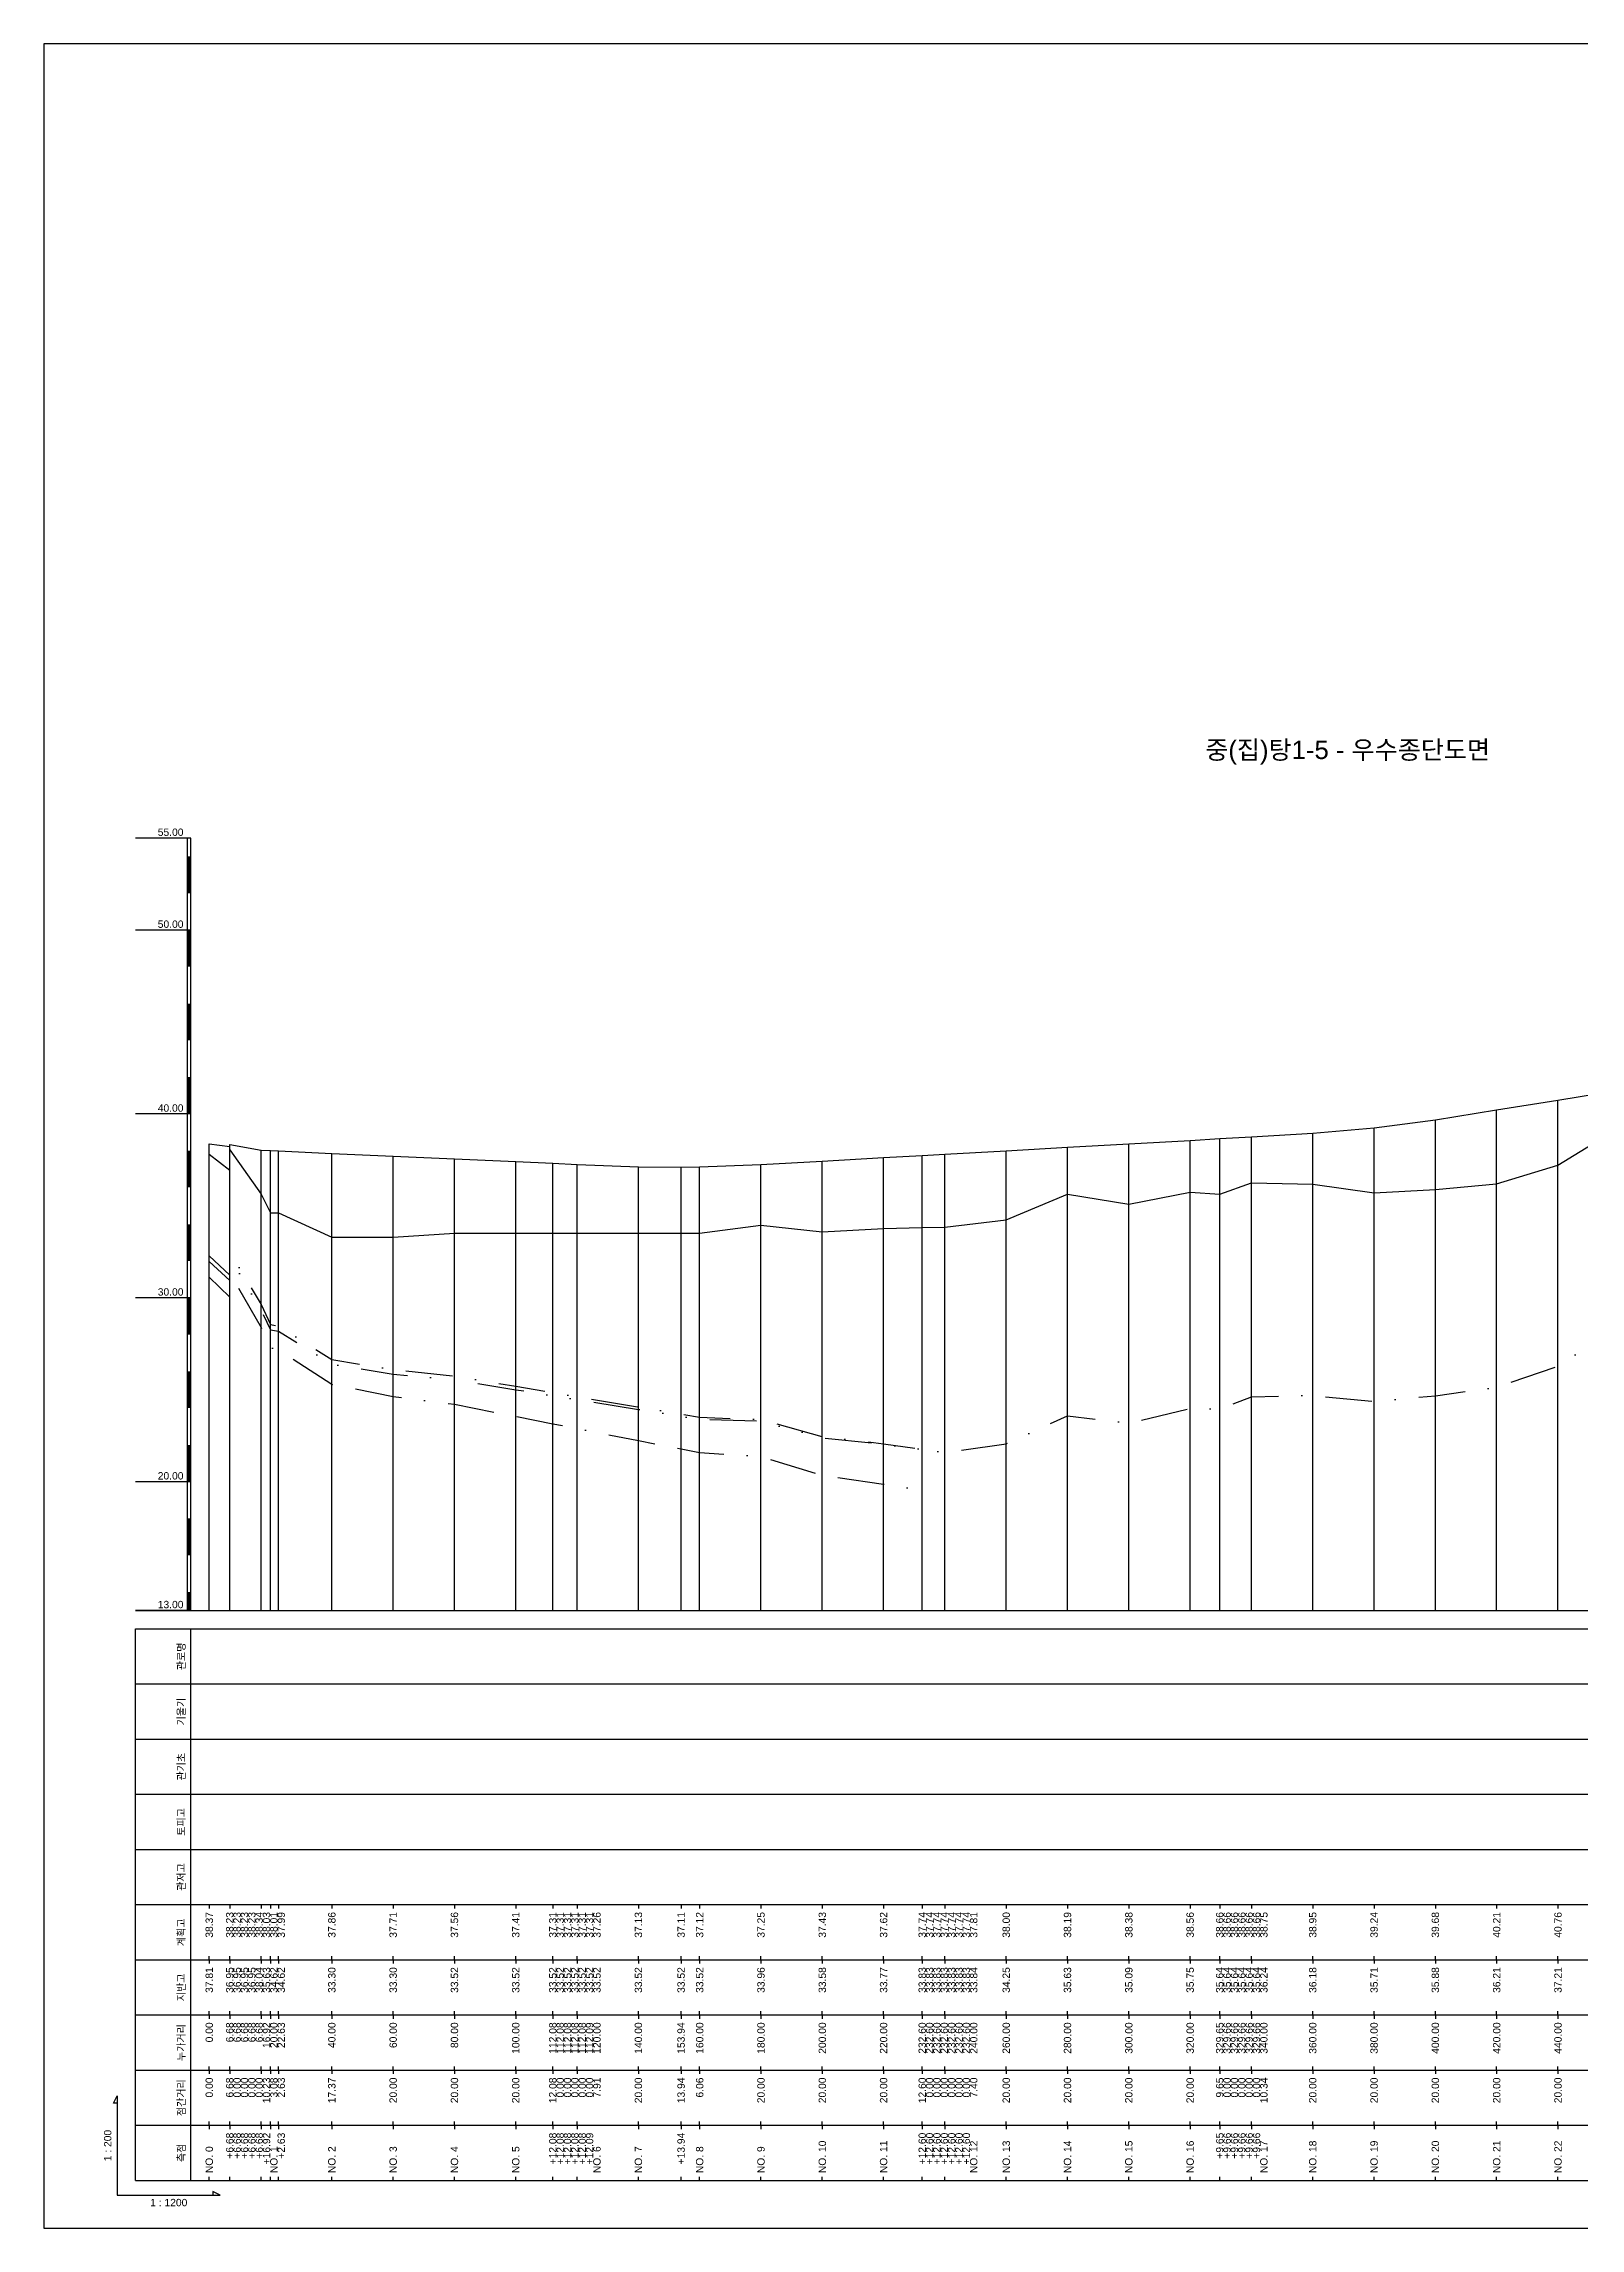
# Model space of a CAD drawing. Header units: millimetres. Extents: x -7351 to 135086, y 1419 to 5643.
# Drawn here: x 73326 to 73744, y 1419 to 2013 of the extents above; entities that cross this region are included whole.
import ezdxf
from ezdxf.enums import TextEntityAlignment as Align

# ---------------------------------------------------------------- set-up
doc = ezdxf.new("R2010")
doc.units = ezdxf.units.MM
for name, pattern in [('BORDER', [44.45, 12.7, -6.35, 12.7, -6.35, 0, -6.35]), ('DASHDOT', [25.4, 12.7, -6.35, 0, -6.35]), ('DIVIDE', [31.75, 12.7, -6.35, 0, -6.35, 0, -6.35])]:
    doc.linetypes.add(name, pattern=pattern)
for name, color, linetype in [('KZ_종단_계획선', 1, 'Continuous'), ('KZ_종단_노선명', 7, 'Continuous'), ('KZ_종단_도각', 7, 'Continuous'), ('KZ_종단_수직선', 7, 'Continuous'), ('KZ_종단_암선1', 56, 'DASHDOT'), ('KZ_종단_암선2', 4, 'DIVIDE'), ('KZ_종단_암선3', 6, 'BORDER'), ('KZ_종단_지반선', 3, 'Continuous'), ('KZ_종단_테이블문자', 7, 'Continuous'), ('KZ_종단_테이블선', 7, 'Continuous'), ('KZ_종단_폴대', 7, 'Continuous')]:
    doc.layers.add(name, color=color, linetype=linetype)
doc.styles.get("Standard").update_dxf_attribs({"font": 'arial.ttf'})

msp = doc.modelspace()

# ---------------------------------------------------------------- linework, layer by layer
at = {"layer": 'KZ_종단_계획선'}
msp.add_lwpolyline([(73371.36, 1713.88), (73376.93, 1713.21), (73376.93, 1713.21), (73376.93, 1713.21), (73376.93, 1713.21), (73376.93, 1713.72), (73385.46, 1712.19), (73388.03, 1712.07), (73390.21, 1711.97), (73404.69, 1711.32), (73421.36, 1710.57), (73438.03, 1709.82), (73454.69, 1709.07), (73464.76, 1708.61), (73464.76, 1708.61), (73464.76, 1708.61), (73464.76, 1708.61), (73464.76, 1708.61), (73464.77, 1708.61), (73471.36, 1708.31), (73488.03, 1707.67), (73499.64, 1707.57), (73504.69, 1707.63), (73521.36, 1708.27), (73538.03, 1709.21), (73554.69, 1710.15), (73565.2, 1710.74), (73565.2, 1710.74), (73565.2, 1710.74), (73565.2, 1710.74), (73565.2, 1710.74), (73565.2, 1710.74), (73565.2, 1710.74), (73571.36, 1711.09), (73588.03, 1712.04), (73604.69, 1712.98), (73621.36, 1713.92), (73638.03, 1714.86), (73646.07, 1715.32), (73646.07, 1715.32), (73646.07, 1715.32), (73646.07, 1715.32), (73646.07, 1715.32), (73646.07, 1715.32), (73654.69, 1715.8), (73671.36, 1716.77), (73688.03, 1718.24), (73704.69, 1720.42), (73721.36, 1723.11), (73738.03, 1725.81), (73750.18, 1727.79)], dxfattribs=at)
at = {"layer": 'KZ_종단_도각'}
msp.add_lwpolyline([(73326.36, 1419.04), (74167.36, 1419.04), (74167.36, 2013.04), (73326.36, 2013.04)], close=True, dxfattribs=at)
at = {"layer": 'KZ_종단_수직선'}
for p, q in [((73721.36, 1587.04), (73721.36, 1723.11)), ((73738.03, 1587.04), (73738.03, 1725.81)), ((73671.36, 1587.04), (73671.36, 1716.77)), ((73688.03, 1587.04), (73688.03, 1718.24)), ((73704.69, 1587.04), (73704.69, 1720.42)), ((73371.36, 1587.04), (73371.36, 1713.88)), ((73376.93, 1587.04), (73376.93, 1713.72)), ((73376.93, 1587.04), (73376.93, 1713.21)), ((73376.93, 1587.04), (73376.93, 1713.21)), ((73376.93, 1587.04), (73376.93, 1713.21)), ((73376.93, 1587.04), (73376.93, 1713.21)), ((73385.46, 1587.04), (73385.46, 1712.19)), ((73388.03, 1587.04), (73388.03, 1712.07)), ((73390.22, 1587.04), (73390.22, 1711.97)), ((73404.69, 1587.04), (73404.69, 1711.32)), ((73565.19, 1587.04), (73565.19, 1710.74)), ((73565.19, 1587.04), (73565.19, 1710.74)), ((73565.19, 1587.04), (73565.19, 1710.74)), ((73565.19, 1587.04), (73565.19, 1710.74)), ((73565.19, 1587.04), (73565.19, 1710.74)), ((73565.19, 1587.04), (73565.19, 1710.74)), ((73565.19, 1587.04), (73565.19, 1710.74)), ((73571.36, 1587.04), (73571.36, 1711.09)), ((73588.03, 1587.04), (73588.03, 1712.04)), ((73604.69, 1587.04), (73604.69, 1712.98)), ((73621.36, 1587.04), (73621.36, 1713.92)), ((73638.03, 1587.04), (73638.03, 1714.86)), ((73646.07, 1587.04), (73646.07, 1715.32)), ((73646.08, 1587.04), (73646.08, 1715.32)), ((73646.08, 1587.04), (73646.08, 1715.32)), ((73646.08, 1587.04), (73646.08, 1715.32)), ((73646.08, 1587.04), (73646.08, 1715.32)), ((73646.08, 1587.04), (73646.08, 1715.32)), ((73654.69, 1587.04), (73654.69, 1715.8)), ((73421.36, 1587.04), (73421.36, 1710.57)), ((73438.03, 1587.04), (73438.03, 1709.82)), ((73454.69, 1587.04), (73454.69, 1709.07)), ((73464.76, 1587.04), (73464.76, 1708.61)), ((73464.76, 1587.04), (73464.76, 1708.61)), ((73464.76, 1587.04), (73464.76, 1708.61)), ((73464.76, 1587.04), (73464.76, 1708.61)), ((73464.76, 1587.04), (73464.76, 1708.61)), ((73464.77, 1587.04), (73464.77, 1708.61)), ((73471.36, 1587.04), (73471.36, 1708.31)), ((73488.03, 1587.04), (73488.03, 1707.67)), ((73499.64, 1587.04), (73499.64, 1707.57)), ((73504.69, 1587.04), (73504.69, 1707.63)), ((73521.36, 1587.04), (73521.36, 1708.27)), ((73538.03, 1587.04), (73538.03, 1709.21)), ((73554.69, 1587.04), (73554.69, 1710.15))]:
    msp.add_line(p, q, dxfattribs=at)
at = {"layer": 'KZ_종단_암선1', "flags": 128}
msp.add_lwpolyline([(73371.36, 1683.5), (73376.93, 1678.24), (73376.93, 1678.24), (73376.93, 1678.24), (73376.93, 1678.24), (73376.93, 1684.6), (73385.46, 1670.2), (73388.03, 1664.74), (73390.22, 1664.37), (73404.69, 1655.31), (73421.36, 1652.5), (73438.03, 1650.79), (73454.69, 1647.98), (73464.76, 1646.28), (73464.76, 1646.28), (73464.76, 1646.28), (73464.76, 1646.29), (73464.76, 1646.29), (73464.77, 1646.28), (73471.36, 1645.17), (73488.03, 1642.37), (73499.64, 1640.41), (73504.69, 1639.56), (73521.36, 1638.94), (73538.03, 1634.27), (73554.69, 1632.38), (73565.19, 1630.92), (73565.19, 1630.92), (73565.19, 1630.92), (73565.19, 1630.92), (73565.19, 1630.92), (73565.19, 1630.92), (73565.19, 1630.92), (73571.36, 1629.96), (73588.03, 1632.35), (73604.69, 1639.97), (73621.36, 1637.95), (73638.03, 1641.96), (73646.07, 1641.76), (73646.08, 1641.76), (73646.08, 1641.76), (73646.08, 1641.76), (73646.08, 1641.76), (73646.08, 1641.76), (73654.69, 1645.14), (73671.36, 1645.5), (73688.03, 1643.86), (73704.69, 1645.43), (73721.36, 1647.74), (73738.03, 1653.45), (73750.18, 1661.44), (73754.69, 1662.2), (73755.22, 1662.61), (73769.44, 1673.7), (73769.44, 1673.7), (73769.44, 1673.7), (73769.44, 1673.7), (73769.44, 1673.7), (73769.44, 1673.7), (73769.44, 1673.7), (73771.36, 1675.83), (73788.03, 1680.06), (73804.69, 1684.83), (73821.36, 1684.43), (73838.03, 1684.83), (73854.69, 1681.36), (73871.36, 1657.14), (73888.03, 1655.71), (73904.69, 1676.88), (73921.36, 1697.92), (73938.03, 1676.63), (73954.69, 1650.92), (73971.36, 1627.24), (73977.38, 1629.45), (73985.93, 1616.61), (73988.03, 1613.46), (73990.37, 1614.13)], dxfattribs=at)
at = {"layer": 'KZ_종단_암선2', "flags": 128}
msp.add_lwpolyline([(73371.36, 1681.93), (73376.93, 1676.72), (73376.93, 1676.72), (73376.93, 1676.72), (73376.93, 1676.72), (73376.93, 1683.03), (73385.46, 1668.74), (73388.03, 1663.3), (73390.22, 1662.95), (73404.69, 1654), (73421.36, 1651.32), (73438.03, 1649.74), (73454.69, 1647.06), (73464.76, 1645.44), (73464.76, 1645.44), (73464.76, 1645.44), (73464.76, 1645.44), (73464.76, 1645.44), (73464.77, 1645.44), (73471.36, 1644.38), (73488.03, 1641.7), (73499.64, 1639.84), (73504.69, 1639.03), (73521.36, 1638.54), (73538.03, 1634), (73554.69, 1632.24), (73565.19, 1630.86), (73565.19, 1630.86), (73565.19, 1630.86), (73565.19, 1630.86), (73565.19, 1630.86), (73565.19, 1630.86), (73565.19, 1630.86)], dxfattribs=at)
at = {"layer": 'KZ_종단_암선3', "flags": 128}
msp.add_lwpolyline([(73371.36, 1677.65), (73376.93, 1672.24), (73376.93, 1672.24), (73376.93, 1672.24), (73376.93, 1672.24), (73376.93, 1678.8), (73385.46, 1663.96), (73388.03, 1658.43), (73390.22, 1658), (73404.69, 1648.53), (73421.36, 1645.25), (73438.03, 1643.08), (73454.69, 1639.8), (73464.76, 1637.82), (73464.76, 1637.82), (73464.76, 1637.82), (73464.76, 1637.83), (73464.76, 1637.83), (73464.77, 1637.82), (73471.36, 1636.53), (73488.03, 1633.25), (73499.64, 1630.97), (73504.69, 1629.98), (73521.36, 1628.9), (73538.03, 1623.76), (73554.69, 1621.41), (73565.19, 1619.65), (73565.19, 1619.65), (73565.19, 1619.65), (73565.19, 1619.65), (73565.19, 1619.65), (73565.19, 1619.65), (73565.19, 1619.65)], dxfattribs=at)
at = {"layer": 'KZ_종단_지반선', "flags": 128}
msp.add_lwpolyline([(73371.36, 1711.1), (73376.93, 1706.78), (73376.93, 1706.78), (73376.93, 1706.78), (73376.93, 1706.78), (73376.93, 1712.26), (73385.46, 1700.18), (73388.03, 1695.15), (73390.22, 1695.15), (73404.69, 1688.53), (73421.36, 1688.53), (73438.03, 1689.63), (73454.69, 1689.63), (73464.76, 1689.63), (73464.76, 1689.63), (73464.76, 1689.63), (73464.76, 1689.63), (73464.76, 1689.63), (73464.77, 1689.63), (73471.36, 1689.63), (73488.03, 1689.63), (73499.64, 1689.63), (73504.69, 1689.63), (73521.36, 1691.82), (73538.03, 1689.96), (73554.69, 1690.88), (73565.19, 1691.18), (73565.19, 1691.18), (73565.19, 1691.18), (73565.19, 1691.18), (73565.19, 1691.18), (73565.19, 1691.18), (73565.19, 1691.18), (73571.36, 1691.25), (73588.03, 1693.26), (73604.69, 1700.19), (73621.36, 1697.47), (73638.03, 1700.78), (73646.07, 1700.24), (73646.08, 1700.24), (73646.08, 1700.24), (73646.08, 1700.24), (73646.08, 1700.24), (73646.08, 1700.24), (73654.69, 1703.26), (73671.36, 1702.92), (73688.03, 1700.59), (73704.69, 1701.45), (73721.36, 1703.07), (73738.03, 1708.07), (73750.18, 1715.55)], dxfattribs=at)
at = {"layer": 'KZ_종단_테이블선'}
for p, q in [((73351.36, 1587.04), (73995.37, 1587.04)), ((73351.36, 1567.04), (73351.36, 1582.04)), ((73351.36, 1582.04), (73995.37, 1582.04)), ((73366.36, 1567.04), (73366.36, 1582.04)), ((73351.36, 1552.04), (73351.36, 1567.04)), ((73351.36, 1567.04), (73995.37, 1567.04)), ((73366.36, 1552.04), (73366.36, 1567.04)), ((73351.36, 1537.04), (73351.36, 1552.04)), ((73351.36, 1552.04), (73995.37, 1552.04)), ((73366.36, 1537.04), (73366.36, 1552.04)), ((73351.36, 1522.04), (73351.36, 1537.04)), ((73351.36, 1537.04), (73995.37, 1537.04)), ((73366.36, 1522.04), (73366.36, 1537.04)), ((73351.36, 1507.04), (73351.36, 1522.04)), ((73351.36, 1522.04), (73995.37, 1522.04)), ((73366.36, 1507.04), (73366.36, 1522.04)), ((73351.36, 1492.04), (73351.36, 1507.04)), ((73351.36, 1507.04), (73995.37, 1507.04)), ((73366.36, 1492.04), (73366.36, 1507.04)), ((73371.36, 1507.04), (73371.36, 1506.04)), ((73376.93, 1507.04), (73376.93, 1506.04)), ((73376.93, 1507.04), (73376.93, 1506.04)), ((73376.93, 1507.04), (73376.93, 1506.04)), ((73376.93, 1507.04), (73376.93, 1506.04)), ((73376.93, 1507.04), (73376.93, 1506.04)), ((73385.46, 1507.04), (73385.46, 1506.04)), ((73388.03, 1507.04), (73388.03, 1506.04)), ((73390.22, 1507.04), (73390.22, 1506.04)), ((73404.69, 1507.04), (73404.69, 1506.04)), ((73421.36, 1507.04), (73421.36, 1506.04)), ((73438.03, 1507.04), (73438.03, 1506.04)), ((73454.69, 1507.04), (73454.69, 1506.04)), ((73464.76, 1507.04), (73464.76, 1506.04)), ((73464.76, 1507.04), (73464.76, 1506.04)), ((73464.76, 1507.04), (73464.76, 1506.04)), ((73464.76, 1507.04), (73464.76, 1506.04)), ((73464.76, 1507.04), (73464.76, 1506.04)), ((73464.77, 1507.04), (73464.77, 1506.04)), ((73471.36, 1507.04), (73471.36, 1506.04)), ((73488.03, 1507.04), (73488.03, 1506.04)), ((73499.64, 1507.04), (73499.64, 1506.04)), ((73504.69, 1507.04), (73504.69, 1506.04)), ((73521.36, 1507.04), (73521.36, 1506.04)), ((73538.03, 1507.04), (73538.03, 1506.04)), ((73554.69, 1507.04), (73554.69, 1506.04)), ((73565.19, 1507.04), (73565.19, 1506.04)), ((73565.19, 1507.04), (73565.19, 1506.04)), ((73565.19, 1507.04), (73565.19, 1506.04)), ((73565.19, 1507.04), (73565.19, 1506.04)), ((73565.19, 1507.04), (73565.19, 1506.04)), ((73565.19, 1507.04), (73565.19, 1506.04)), ((73565.19, 1507.04), (73565.19, 1506.04)), ((73571.36, 1507.04), (73571.36, 1506.04)), ((73588.03, 1507.04), (73588.03, 1506.04)), ((73604.69, 1507.04), (73604.69, 1506.04)), ((73621.36, 1507.04), (73621.36, 1506.04)), ((73638.03, 1507.04), (73638.03, 1506.04)), ((73646.07, 1507.04), (73646.07, 1506.04)), ((73646.08, 1507.04), (73646.08, 1506.04)), ((73646.08, 1507.04), (73646.08, 1506.04)), ((73646.08, 1507.04), (73646.08, 1506.04)), ((73646.08, 1507.04), (73646.08, 1506.04)), ((73646.08, 1507.04), (73646.08, 1506.04)), ((73654.69, 1507.04), (73654.69, 1506.04)), ((73671.36, 1507.04), (73671.36, 1506.04)), ((73688.03, 1507.04), (73688.03, 1506.04)), ((73704.69, 1507.04), (73704.69, 1506.04)), ((73721.36, 1507.04), (73721.36, 1506.04)), ((73738.03, 1507.04), (73738.03, 1506.04)), ((73351.36, 1477.04), (73351.36, 1492.04)), ((73351.36, 1492.04), (73995.37, 1492.04)), ((73366.36, 1477.04), (73366.36, 1492.04)), ((73371.36, 1492.04), (73371.36, 1493.04)), ((73371.36, 1492.04), (73371.36, 1491.04)), ((73376.93, 1492.04), (73376.93, 1493.04)), ((73376.93, 1492.04), (73376.93, 1493.04)), ((73376.93, 1492.04), (73376.93, 1493.04)), ((73376.93, 1492.04), (73376.93, 1493.04)), ((73376.93, 1492.04), (73376.93, 1493.04)), ((73376.93, 1492.04), (73376.93, 1491.04)), ((73376.93, 1492.04), (73376.93, 1491.04)), ((73376.93, 1492.04), (73376.93, 1491.04)), ((73376.93, 1492.04), (73376.93, 1491.04)), ((73376.93, 1492.04), (73376.93, 1491.04)), ((73385.46, 1492.04), (73385.46, 1493.04)), ((73385.46, 1492.04), (73385.46, 1491.04)), ((73388.03, 1492.04), (73388.03, 1493.04)), ((73388.03, 1492.04), (73388.03, 1491.04)), ((73390.22, 1492.04), (73390.22, 1493.04)), ((73390.22, 1492.04), (73390.22, 1491.04)), ((73404.69, 1492.04), (73404.69, 1493.04)), ((73404.69, 1492.04), (73404.69, 1491.04)), ((73421.36, 1492.04), (73421.36, 1493.04)), ((73421.36, 1492.04), (73421.36, 1491.04)), ((73438.03, 1492.04), (73438.03, 1493.04)), ((73438.03, 1492.04), (73438.03, 1491.04)), ((73454.69, 1492.04), (73454.69, 1493.04)), ((73454.69, 1492.04), (73454.69, 1491.04)), ((73464.76, 1492.04), (73464.76, 1493.04)), ((73464.76, 1492.04), (73464.76, 1493.04)), ((73464.76, 1492.04), (73464.76, 1493.04)), ((73464.76, 1492.04), (73464.76, 1493.04)), ((73464.76, 1492.04), (73464.76, 1493.04)), ((73464.76, 1492.04), (73464.76, 1491.04)), ((73464.76, 1492.04), (73464.76, 1491.04)), ((73464.76, 1492.04), (73464.76, 1491.04)), ((73464.76, 1492.04), (73464.76, 1491.04)), ((73464.76, 1492.04), (73464.76, 1491.04)), ((73464.77, 1492.04), (73464.77, 1493.04)), ((73464.77, 1492.04), (73464.77, 1491.04)), ((73471.36, 1492.04), (73471.36, 1493.04)), ((73471.36, 1492.04), (73471.36, 1491.04)), ((73488.03, 1492.04), (73488.03, 1493.04)), ((73488.03, 1492.04), (73488.03, 1491.04)), ((73499.64, 1492.04), (73499.64, 1493.04)), ((73499.64, 1492.04), (73499.64, 1491.04)), ((73504.69, 1492.04), (73504.69, 1493.04)), ((73504.69, 1492.04), (73504.69, 1491.04)), ((73521.36, 1492.04), (73521.36, 1493.04)), ((73521.36, 1492.04), (73521.36, 1491.04)), ((73538.03, 1492.04), (73538.03, 1493.04)), ((73538.03, 1492.04), (73538.03, 1491.04)), ((73554.69, 1492.04), (73554.69, 1493.04)), ((73554.69, 1492.04), (73554.69, 1491.04)), ((73565.19, 1492.04), (73565.19, 1493.04)), ((73565.19, 1492.04), (73565.19, 1493.04)), ((73565.19, 1492.04), (73565.19, 1493.04)), ((73565.19, 1492.04), (73565.19, 1493.04)), ((73565.19, 1492.04), (73565.19, 1493.04)), ((73565.19, 1492.04), (73565.19, 1493.04)), ((73565.19, 1492.04), (73565.19, 1493.04)), ((73565.19, 1492.04), (73565.19, 1491.04)), ((73565.19, 1492.04), (73565.19, 1491.04)), ((73565.19, 1492.04), (73565.19, 1491.04)), ((73565.19, 1492.04), (73565.19, 1491.04)), ((73565.19, 1492.04), (73565.19, 1491.04)), ((73565.19, 1492.04), (73565.19, 1491.04)), ((73565.19, 1492.04), (73565.19, 1491.04)), ((73571.36, 1492.04), (73571.36, 1493.04)), ((73571.36, 1492.04), (73571.36, 1491.04)), ((73588.03, 1492.04), (73588.03, 1493.04)), ((73588.03, 1492.04), (73588.03, 1491.04)), ((73604.69, 1492.04), (73604.69, 1493.04)), ((73604.69, 1492.04), (73604.69, 1491.04)), ((73621.36, 1492.04), (73621.36, 1493.04)), ((73621.36, 1492.04), (73621.36, 1491.04)), ((73638.03, 1492.04), (73638.03, 1493.04)), ((73638.03, 1492.04), (73638.03, 1491.04)), ((73646.07, 1492.04), (73646.07, 1493.04)), ((73646.07, 1492.04), (73646.07, 1491.04)), ((73646.08, 1492.04), (73646.08, 1493.04)), ((73646.08, 1492.04), (73646.08, 1493.04)), ((73646.08, 1492.04), (73646.08, 1493.04)), ((73646.08, 1492.04), (73646.08, 1493.04)), ((73646.08, 1492.04), (73646.08, 1493.04)), ((73646.08, 1492.04), (73646.08, 1491.04)), ((73646.08, 1492.04), (73646.08, 1491.04)), ((73646.08, 1492.04), (73646.08, 1491.04)), ((73646.08, 1492.04), (73646.08, 1491.04)), ((73646.08, 1492.04), (73646.08, 1491.04)), ((73654.69, 1492.04), (73654.69, 1493.04)), ((73654.69, 1492.04), (73654.69, 1491.04)), ((73671.36, 1492.04), (73671.36, 1493.04)), ((73671.36, 1492.04), (73671.36, 1491.04)), ((73688.03, 1492.04), (73688.03, 1493.04)), ((73688.03, 1492.04), (73688.03, 1491.04)), ((73704.69, 1492.04), (73704.69, 1493.04)), ((73704.69, 1492.04), (73704.69, 1491.04)), ((73721.36, 1492.04), (73721.36, 1493.04)), ((73721.36, 1492.04), (73721.36, 1491.04)), ((73738.03, 1492.04), (73738.03, 1493.04)), ((73738.03, 1492.04), (73738.03, 1491.04)), ((73351.36, 1462.04), (73351.36, 1477.04)), ((73351.36, 1477.04), (73995.37, 1477.04)), ((73366.36, 1462.04), (73366.36, 1477.04)), ((73371.36, 1477.04), (73371.36, 1478.04)), ((73371.36, 1477.04), (73371.36, 1476.04)), ((73376.93, 1477.04), (73376.93, 1478.04)), ((73376.93, 1477.04), (73376.93, 1478.04)), ((73376.93, 1477.04), (73376.93, 1478.04)), ((73376.93, 1477.04), (73376.93, 1478.04)), ((73376.93, 1477.04), (73376.93, 1478.04)), ((73376.93, 1477.04), (73376.93, 1476.04)), ((73376.93, 1477.04), (73376.93, 1476.04)), ((73376.93, 1477.04), (73376.93, 1476.04)), ((73376.93, 1477.04), (73376.93, 1476.04)), ((73376.93, 1477.04), (73376.93, 1476.04)), ((73385.46, 1477.04), (73385.46, 1478.04)), ((73385.46, 1477.04), (73385.46, 1476.04)), ((73388.03, 1477.04), (73388.03, 1478.04)), ((73388.03, 1477.04), (73388.03, 1476.04)), ((73390.22, 1477.04), (73390.22, 1478.04)), ((73390.22, 1477.04), (73390.22, 1476.04)), ((73404.69, 1477.04), (73404.69, 1478.04)), ((73404.69, 1477.04), (73404.69, 1476.04)), ((73421.36, 1477.04), (73421.36, 1478.04)), ((73421.36, 1477.04), (73421.36, 1476.04)), ((73438.03, 1477.04), (73438.03, 1478.04)), ((73438.03, 1477.04), (73438.03, 1476.04)), ((73454.69, 1477.04), (73454.69, 1478.04)), ((73454.69, 1477.04), (73454.69, 1476.04)), ((73464.76, 1477.04), (73464.76, 1478.04)), ((73464.76, 1477.04), (73464.76, 1478.04)), ((73464.76, 1477.04), (73464.76, 1478.04)), ((73464.76, 1477.04), (73464.76, 1478.04)), ((73464.76, 1477.04), (73464.76, 1478.04)), ((73464.76, 1477.04), (73464.76, 1476.04)), ((73464.76, 1477.04), (73464.76, 1476.04)), ((73464.76, 1477.04), (73464.76, 1476.04)), ((73464.76, 1477.04), (73464.76, 1476.04)), ((73464.76, 1477.04), (73464.76, 1476.04)), ((73464.77, 1477.04), (73464.77, 1478.04)), ((73464.77, 1477.04), (73464.77, 1476.04)), ((73471.36, 1477.04), (73471.36, 1478.04)), ((73471.36, 1477.04), (73471.36, 1476.04)), ((73488.03, 1477.04), (73488.03, 1478.04)), ((73488.03, 1477.04), (73488.03, 1476.04)), ((73499.64, 1477.04), (73499.64, 1478.04)), ((73499.64, 1477.04), (73499.64, 1476.04)), ((73504.69, 1477.04), (73504.69, 1478.04)), ((73504.69, 1477.04), (73504.69, 1476.04)), ((73521.36, 1477.04), (73521.36, 1478.04)), ((73521.36, 1477.04), (73521.36, 1476.04)), ((73538.03, 1477.04), (73538.03, 1478.04)), ((73538.03, 1477.04), (73538.03, 1476.04)), ((73554.69, 1477.04), (73554.69, 1478.04)), ((73554.69, 1477.04), (73554.69, 1476.04)), ((73565.19, 1477.04), (73565.19, 1478.04)), ((73565.19, 1477.04), (73565.19, 1478.04)), ((73565.19, 1477.04), (73565.19, 1478.04)), ((73565.19, 1477.04), (73565.19, 1478.04)), ((73565.19, 1477.04), (73565.19, 1478.04)), ((73565.19, 1477.04), (73565.19, 1478.04)), ((73565.19, 1477.04), (73565.19, 1478.04)), ((73565.19, 1477.04), (73565.19, 1476.04)), ((73565.19, 1477.04), (73565.19, 1476.04)), ((73565.19, 1477.04), (73565.19, 1476.04)), ((73565.19, 1477.04), (73565.19, 1476.04)), ((73565.19, 1477.04), (73565.19, 1476.04)), ((73565.19, 1477.04), (73565.19, 1476.04)), ((73565.19, 1477.04), (73565.19, 1476.04)), ((73571.36, 1477.04), (73571.36, 1478.04)), ((73571.36, 1477.04), (73571.36, 1476.04)), ((73588.03, 1477.04), (73588.03, 1478.04)), ((73588.03, 1477.04), (73588.03, 1476.04)), ((73604.69, 1477.04), (73604.69, 1478.04)), ((73604.69, 1477.04), (73604.69, 1476.04)), ((73621.36, 1477.04), (73621.36, 1478.04)), ((73621.36, 1477.04), (73621.36, 1476.04)), ((73638.03, 1477.04), (73638.03, 1478.04)), ((73638.03, 1477.04), (73638.03, 1476.04)), ((73646.07, 1477.04), (73646.07, 1478.04)), ((73646.07, 1477.04), (73646.07, 1476.04)), ((73646.08, 1477.04), (73646.08, 1478.04)), ((73646.08, 1477.04), (73646.08, 1478.04)), ((73646.08, 1477.04), (73646.08, 1478.04)), ((73646.08, 1477.04), (73646.08, 1478.04)), ((73646.08, 1477.04), (73646.08, 1478.04)), ((73646.08, 1477.04), (73646.08, 1476.04)), ((73646.08, 1477.04), (73646.08, 1476.04)), ((73646.08, 1477.04), (73646.08, 1476.04)), ((73646.08, 1477.04), (73646.08, 1476.04)), ((73646.08, 1477.04), (73646.08, 1476.04)), ((73654.69, 1477.04), (73654.69, 1478.04)), ((73654.69, 1477.04), (73654.69, 1476.04)), ((73671.36, 1477.04), (73671.36, 1478.04)), ((73671.36, 1477.04), (73671.36, 1476.04)), ((73688.03, 1477.04), (73688.03, 1478.04)), ((73688.03, 1477.04), (73688.03, 1476.04)), ((73704.69, 1477.04), (73704.69, 1478.04)), ((73704.69, 1477.04), (73704.69, 1476.04)), ((73721.36, 1477.04), (73721.36, 1478.04)), ((73721.36, 1477.04), (73721.36, 1476.04)), ((73738.03, 1477.04), (73738.03, 1478.04)), ((73738.03, 1477.04), (73738.03, 1476.04)), ((73351.36, 1447.04), (73351.36, 1462.04)), ((73351.36, 1462.04), (73995.37, 1462.04)), ((73366.36, 1447.04), (73366.36, 1462.04)), ((73371.36, 1462.04), (73371.36, 1463.04)), ((73371.36, 1462.04), (73371.36, 1461.04)), ((73376.93, 1462.04), (73376.93, 1463.04)), ((73376.93, 1462.04), (73376.93, 1463.04)), ((73376.93, 1462.04), (73376.93, 1463.04)), ((73376.93, 1462.04), (73376.93, 1463.04)), ((73376.93, 1462.04), (73376.93, 1463.04)), ((73376.93, 1462.04), (73376.93, 1461.04)), ((73376.93, 1462.04), (73376.93, 1461.04)), ((73376.93, 1462.04), (73376.93, 1461.04)), ((73376.93, 1462.04), (73376.93, 1461.04)), ((73376.93, 1462.04), (73376.93, 1461.04)), ((73385.46, 1462.04), (73385.46, 1463.04)), ((73385.46, 1462.04), (73385.46, 1461.04)), ((73388.03, 1462.04), (73388.03, 1463.04)), ((73388.03, 1462.04), (73388.03, 1461.04)), ((73390.22, 1462.04), (73390.22, 1463.04)), ((73390.22, 1462.04), (73390.22, 1461.04)), ((73404.69, 1462.04), (73404.69, 1463.04)), ((73404.69, 1462.04), (73404.69, 1461.04)), ((73421.36, 1462.04), (73421.36, 1463.04)), ((73421.36, 1462.04), (73421.36, 1461.04)), ((73438.03, 1462.04), (73438.03, 1463.04)), ((73438.03, 1462.04), (73438.03, 1461.04)), ((73454.69, 1462.04), (73454.69, 1463.04)), ((73454.69, 1462.04), (73454.69, 1461.04)), ((73464.76, 1462.04), (73464.76, 1463.04)), ((73464.76, 1462.04), (73464.76, 1463.04)), ((73464.76, 1462.04), (73464.76, 1463.04)), ((73464.76, 1462.04), (73464.76, 1463.04)), ((73464.76, 1462.04), (73464.76, 1463.04)), ((73464.76, 1462.04), (73464.76, 1461.04)), ((73464.76, 1462.04), (73464.76, 1461.04)), ((73464.76, 1462.04), (73464.76, 1461.04)), ((73464.76, 1462.04), (73464.76, 1461.04)), ((73464.76, 1462.04), (73464.76, 1461.04)), ((73464.77, 1462.04), (73464.77, 1463.04)), ((73464.77, 1462.04), (73464.77, 1461.04)), ((73471.36, 1462.04), (73471.36, 1463.04)), ((73471.36, 1462.04), (73471.36, 1461.04)), ((73488.03, 1462.04), (73488.03, 1463.04)), ((73488.03, 1462.04), (73488.03, 1461.04)), ((73499.64, 1462.04), (73499.64, 1463.04)), ((73499.64, 1462.04), (73499.64, 1461.04)), ((73504.69, 1462.04), (73504.69, 1463.04)), ((73504.69, 1462.04), (73504.69, 1461.04)), ((73521.36, 1462.04), (73521.36, 1463.04)), ((73521.36, 1462.04), (73521.36, 1461.04)), ((73538.03, 1462.04), (73538.03, 1463.04)), ((73538.03, 1462.04), (73538.03, 1461.04)), ((73554.69, 1462.04), (73554.69, 1463.04)), ((73554.69, 1462.04), (73554.69, 1461.04)), ((73565.19, 1462.04), (73565.19, 1463.04)), ((73565.19, 1462.04), (73565.19, 1463.04)), ((73565.19, 1462.04), (73565.19, 1463.04)), ((73565.19, 1462.04), (73565.19, 1463.04)), ((73565.19, 1462.04), (73565.19, 1463.04)), ((73565.19, 1462.04), (73565.19, 1463.04)), ((73565.19, 1462.04), (73565.19, 1463.04)), ((73565.19, 1462.04), (73565.19, 1461.04)), ((73565.19, 1462.04), (73565.19, 1461.04)), ((73565.19, 1462.04), (73565.19, 1461.04)), ((73565.19, 1462.04), (73565.19, 1461.04)), ((73565.19, 1462.04), (73565.19, 1461.04)), ((73565.19, 1462.04), (73565.19, 1461.04)), ((73565.19, 1462.04), (73565.19, 1461.04)), ((73571.36, 1462.04), (73571.36, 1463.04)), ((73571.36, 1462.04), (73571.36, 1461.04)), ((73588.03, 1462.04), (73588.03, 1463.04)), ((73588.03, 1462.04), (73588.03, 1461.04)), ((73604.69, 1462.04), (73604.69, 1463.04)), ((73604.69, 1462.04), (73604.69, 1461.04)), ((73621.36, 1462.04), (73621.36, 1463.04)), ((73621.36, 1462.04), (73621.36, 1461.04)), ((73638.03, 1462.04), (73638.03, 1463.04)), ((73638.03, 1462.04), (73638.03, 1461.04)), ((73646.07, 1462.04), (73646.07, 1463.04)), ((73646.07, 1462.04), (73646.07, 1461.04)), ((73646.08, 1462.04), (73646.08, 1463.04)), ((73646.08, 1462.04), (73646.08, 1463.04)), ((73646.08, 1462.04), (73646.08, 1463.04)), ((73646.08, 1462.04), (73646.08, 1463.04)), ((73646.08, 1462.04), (73646.08, 1463.04)), ((73646.08, 1462.04), (73646.08, 1461.04)), ((73646.08, 1462.04), (73646.08, 1461.04)), ((73646.08, 1462.04), (73646.08, 1461.04)), ((73646.08, 1462.04), (73646.08, 1461.04)), ((73646.08, 1462.04), (73646.08, 1461.04)), ((73654.69, 1462.04), (73654.69, 1463.04)), ((73654.69, 1462.04), (73654.69, 1461.04)), ((73671.36, 1462.04), (73671.36, 1463.04)), ((73671.36, 1462.04), (73671.36, 1461.04)), ((73688.03, 1462.04), (73688.03, 1463.04)), ((73688.03, 1462.04), (73688.03, 1461.04)), ((73704.69, 1462.04), (73704.69, 1463.04)), ((73704.69, 1462.04), (73704.69, 1461.04)), ((73721.36, 1462.04), (73721.36, 1463.04)), ((73721.36, 1462.04), (73721.36, 1461.04)), ((73738.03, 1462.04), (73738.03, 1463.04)), ((73738.03, 1462.04), (73738.03, 1461.04)), ((73351.36, 1432.04), (73351.36, 1447.04)), ((73351.36, 1447.04), (73995.37, 1447.04)), ((73366.36, 1432.04), (73366.36, 1447.04)), ((73371.36, 1447.04), (73371.36, 1448.04)), ((73371.36, 1447.04), (73371.36, 1446.04)), ((73376.93, 1447.04), (73376.93, 1448.04)), ((73376.93, 1447.04), (73376.93, 1448.04)), ((73376.93, 1447.04), (73376.93, 1448.04)), ((73376.93, 1447.04), (73376.93, 1448.04)), ((73376.93, 1447.04), (73376.93, 1448.04)), ((73376.93, 1447.04), (73376.93, 1446.04)), ((73376.93, 1447.04), (73376.93, 1446.04)), ((73376.93, 1447.04), (73376.93, 1446.04)), ((73376.93, 1447.04), (73376.93, 1446.04)), ((73376.93, 1447.04), (73376.93, 1446.04)), ((73385.46, 1447.04), (73385.46, 1448.04)), ((73385.46, 1447.04), (73385.46, 1446.04)), ((73388.03, 1447.04), (73388.03, 1448.04)), ((73388.03, 1447.04), (73388.03, 1446.04)), ((73390.22, 1447.04), (73390.22, 1448.04)), ((73390.22, 1447.04), (73390.22, 1446.04)), ((73404.69, 1447.04), (73404.69, 1448.04)), ((73404.69, 1447.04), (73404.69, 1446.04)), ((73421.36, 1447.04), (73421.36, 1448.04)), ((73421.36, 1447.04), (73421.36, 1446.04)), ((73438.03, 1447.04), (73438.03, 1448.04)), ((73438.03, 1447.04), (73438.03, 1446.04)), ((73454.69, 1447.04), (73454.69, 1448.04)), ((73454.69, 1447.04), (73454.69, 1446.04)), ((73464.76, 1447.04), (73464.76, 1448.04)), ((73464.76, 1447.04), (73464.76, 1448.04)), ((73464.76, 1447.04), (73464.76, 1448.04)), ((73464.76, 1447.04), (73464.76, 1448.04)), ((73464.76, 1447.04), (73464.76, 1448.04)), ((73464.76, 1447.04), (73464.76, 1446.04)), ((73464.76, 1447.04), (73464.76, 1446.04)), ((73464.76, 1447.04), (73464.76, 1446.04)), ((73464.76, 1447.04), (73464.76, 1446.04)), ((73464.76, 1447.04), (73464.76, 1446.04)), ((73464.77, 1447.04), (73464.77, 1448.04)), ((73464.77, 1447.04), (73464.77, 1446.04)), ((73471.36, 1447.04), (73471.36, 1448.04)), ((73471.36, 1447.04), (73471.36, 1446.04)), ((73488.03, 1447.04), (73488.03, 1448.04)), ((73488.03, 1447.04), (73488.03, 1446.04)), ((73499.64, 1447.04), (73499.64, 1448.04)), ((73499.64, 1447.04), (73499.64, 1446.04)), ((73504.69, 1447.04), (73504.69, 1448.04)), ((73504.69, 1447.04), (73504.69, 1446.04)), ((73521.36, 1447.04), (73521.36, 1448.04)), ((73521.36, 1447.04), (73521.36, 1446.04)), ((73538.03, 1447.04), (73538.03, 1448.04)), ((73538.03, 1447.04), (73538.03, 1446.04)), ((73554.69, 1447.04), (73554.69, 1448.04)), ((73554.69, 1447.04), (73554.69, 1446.04)), ((73565.19, 1447.04), (73565.19, 1448.04)), ((73565.19, 1447.04), (73565.19, 1448.04)), ((73565.19, 1447.04), (73565.19, 1448.04)), ((73565.19, 1447.04), (73565.19, 1448.04)), ((73565.19, 1447.04), (73565.19, 1448.04)), ((73565.19, 1447.04), (73565.19, 1448.04)), ((73565.19, 1447.04), (73565.19, 1448.04)), ((73565.19, 1447.04), (73565.19, 1446.04)), ((73565.19, 1447.04), (73565.19, 1446.04)), ((73565.19, 1447.04), (73565.19, 1446.04)), ((73565.19, 1447.04), (73565.19, 1446.04)), ((73565.19, 1447.04), (73565.19, 1446.04)), ((73565.19, 1447.04), (73565.19, 1446.04)), ((73565.19, 1447.04), (73565.19, 1446.04)), ((73571.36, 1447.04), (73571.36, 1448.04)), ((73571.36, 1447.04), (73571.36, 1446.04)), ((73588.03, 1447.04), (73588.03, 1448.04)), ((73588.03, 1447.04), (73588.03, 1446.04)), ((73604.69, 1447.04), (73604.69, 1448.04)), ((73604.69, 1447.04), (73604.69, 1446.04)), ((73621.36, 1447.04), (73621.36, 1448.04)), ((73621.36, 1447.04), (73621.36, 1446.04)), ((73638.03, 1447.04), (73638.03, 1448.04)), ((73638.03, 1447.04), (73638.03, 1446.04)), ((73646.07, 1447.04), (73646.07, 1448.04)), ((73646.07, 1447.04), (73646.07, 1446.04)), ((73646.08, 1447.04), (73646.08, 1448.04)), ((73646.08, 1447.04), (73646.08, 1448.04)), ((73646.08, 1447.04), (73646.08, 1448.04)), ((73646.08, 1447.04), (73646.08, 1448.04)), ((73646.08, 1447.04), (73646.08, 1448.04)), ((73646.08, 1447.04), (73646.08, 1446.04)), ((73646.08, 1447.04), (73646.08, 1446.04)), ((73646.08, 1447.04), (73646.08, 1446.04)), ((73646.08, 1447.04), (73646.08, 1446.04)), ((73646.08, 1447.04), (73646.08, 1446.04)), ((73654.69, 1447.04), (73654.69, 1448.04)), ((73654.69, 1447.04), (73654.69, 1446.04)), ((73671.36, 1447.04), (73671.36, 1448.04)), ((73671.36, 1447.04), (73671.36, 1446.04)), ((73688.03, 1447.04), (73688.03, 1448.04)), ((73688.03, 1447.04), (73688.03, 1446.04)), ((73704.69, 1447.04), (73704.69, 1448.04)), ((73704.69, 1447.04), (73704.69, 1446.04)), ((73721.36, 1447.04), (73721.36, 1448.04)), ((73721.36, 1447.04), (73721.36, 1446.04)), ((73738.03, 1447.04), (73738.03, 1448.04)), ((73738.03, 1447.04), (73738.03, 1446.04)), ((73351.36, 1432.04), (73995.37, 1432.04)), ((73371.36, 1432.04), (73371.36, 1433.04)), ((73376.93, 1432.04), (73376.93, 1433.04)), ((73376.93, 1432.04), (73376.93, 1433.04)), ((73376.93, 1432.04), (73376.93, 1433.04)), ((73376.93, 1432.04), (73376.93, 1433.04)), ((73376.93, 1432.04), (73376.93, 1433.04)), ((73385.46, 1432.04), (73385.46, 1433.04)), ((73388.03, 1432.04), (73388.03, 1433.04)), ((73390.22, 1432.04), (73390.22, 1433.04)), ((73404.69, 1432.04), (73404.69, 1433.04)), ((73421.36, 1432.04), (73421.36, 1433.04)), ((73438.03, 1432.04), (73438.03, 1433.04)), ((73454.69, 1432.04), (73454.69, 1433.04)), ((73464.76, 1432.04), (73464.76, 1433.04)), ((73464.76, 1432.04), (73464.76, 1433.04)), ((73464.76, 1432.04), (73464.76, 1433.04)), ((73464.76, 1432.04), (73464.76, 1433.04)), ((73464.76, 1432.04), (73464.76, 1433.04)), ((73464.77, 1432.04), (73464.77, 1433.04)), ((73471.36, 1432.04), (73471.36, 1433.04)), ((73488.03, 1432.04), (73488.03, 1433.04)), ((73499.64, 1432.04), (73499.64, 1433.04)), ((73504.69, 1432.04), (73504.69, 1433.04)), ((73521.36, 1432.04), (73521.36, 1433.04)), ((73538.03, 1432.04), (73538.03, 1433.04)), ((73554.69, 1432.04), (73554.69, 1433.04)), ((73565.19, 1432.04), (73565.19, 1433.04)), ((73565.19, 1432.04), (73565.19, 1433.04)), ((73565.19, 1432.04), (73565.19, 1433.04)), ((73565.19, 1432.04), (73565.19, 1433.04)), ((73565.19, 1432.04), (73565.19, 1433.04)), ((73565.19, 1432.04), (73565.19, 1433.04)), ((73565.19, 1432.04), (73565.19, 1433.04)), ((73571.36, 1432.04), (73571.36, 1433.04)), ((73588.03, 1432.04), (73588.03, 1433.04)), ((73604.69, 1432.04), (73604.69, 1433.04)), ((73621.36, 1432.04), (73621.36, 1433.04)), ((73638.03, 1432.04), (73638.03, 1433.04)), ((73646.07, 1432.04), (73646.07, 1433.04)), ((73646.08, 1432.04), (73646.08, 1433.04)), ((73646.08, 1432.04), (73646.08, 1433.04)), ((73646.08, 1432.04), (73646.08, 1433.04)), ((73646.08, 1432.04), (73646.08, 1433.04)), ((73646.08, 1432.04), (73646.08, 1433.04)), ((73654.69, 1432.04), (73654.69, 1433.04)), ((73671.36, 1432.04), (73671.36, 1433.04)), ((73688.03, 1432.04), (73688.03, 1433.04)), ((73704.69, 1432.04), (73704.69, 1433.04)), ((73721.36, 1432.04), (73721.36, 1433.04)), ((73738.03, 1432.04), (73738.03, 1433.04))]:
    msp.add_line(p, q, dxfattribs=at)
msp.add_lwpolyline([(73346.36, 1453.04), (73345.36, 1453.04), (73346.36, 1455.04), (73346.36, 1428.04), (73374.36, 1428.04), (73372.36, 1429.04), (73372.36, 1428.04)], dxfattribs=at)
at = {"layer": 'KZ_종단_폴대'}
for p, q in [((73366.36, 1797.04), (73351.36, 1797.04)), ((73366.36, 1772.04), (73351.36, 1772.04)), ((73366.36, 1722.04), (73351.36, 1722.04)), ((73366.36, 1672.04), (73351.36, 1672.04)), ((73366.36, 1622.04), (73351.36, 1622.04)), ((73366.36, 1587.04), (73351.36, 1587.04))]:
    msp.add_line(p, q, dxfattribs=at)
msp.add_lwpolyline([(73366.36, 1587.04), (73366.36, 1797.04), (73365.36, 1797.04), (73365.36, 1587.04), (73366.36, 1587.04)], dxfattribs=at)
for points in [[(73365.86, 1782.04, 1, 1, 0), (73365.86, 1792.04, 1, 1, 0)], [(73365.86, 1762.04, 1, 1, 0), (73365.86, 1772.04, 1, 1, 0)], [(73365.86, 1742.04, 1, 1, 0), (73365.86, 1752.04, 1, 1, 0)], [(73365.86, 1722.04, 1, 1, 0), (73365.86, 1732.04, 1, 1, 0)], [(73365.86, 1702.04, 1, 1, 0), (73365.86, 1712.04, 1, 1, 0)], [(73365.86, 1682.04, 1, 1, 0), (73365.86, 1692.04, 1, 1, 0)], [(73365.86, 1662.04, 1, 1, 0), (73365.86, 1672.04, 1, 1, 0)], [(73365.86, 1642.04, 1, 1, 0), (73365.86, 1652.04, 1, 1, 0)], [(73365.86, 1622.04, 1, 1, 0), (73365.86, 1632.04, 1, 1, 0)], [(73365.86, 1602.04, 1, 1, 0), (73365.86, 1612.04, 1, 1, 0)], [(73365.86, 1587.04, 1, 1, 0), (73365.86, 1592.04, 1, 1, 0)]]:
    msp.add_lwpolyline(points, format="xyseb", dxfattribs=at)

# ---------------------------------------------------------------- texts
at = {"layer": 'KZ_종단_노선명'}
msp.add_text('중(집)탕1-5 - 우수종단도면', height=5, dxfattribs=at).set_placement((73680.86, 1817.04), align=Align.BOTTOM_CENTER)
at = {"layer": 'KZ_종단_테이블문자'}
for s, p in [('38.37', (73371.36, 1505.04)), ('38.23', (73376.93, 1505.04)), ('38.23', (73378.93, 1505.04)), ('38.23', (73380.93, 1505.04)), ('38.23', (73382.93, 1505.04)), ('38.34', (73384.93, 1505.04)), ('38.03', (73386.93, 1505.04)), ('38.01', (73388.93, 1505.04)), ('37.99', (73390.93, 1505.04)), ('37.86', (73404.69, 1505.04)), ('37.71', (73421.36, 1505.04)), ('37.56', (73438.03, 1505.04)), ('37.41', (73454.69, 1505.04)), ('37.31', (73464.76, 1505.04)), ('37.31', (73466.76, 1505.04)), ('37.31', (73468.76, 1505.04)), ('37.31', (73470.76, 1505.04)), ('37.31', (73472.76, 1505.04)), ('37.31', (73474.76, 1505.04)), ('37.26', (73476.76, 1505.04)), ('37.13', (73488.03, 1505.04)), ('37.11', (73499.64, 1505.04)), ('37.12', (73504.69, 1505.04)), ('37.25', (73521.36, 1505.04)), ('37.43', (73538.03, 1505.04)), ('37.62', (73554.69, 1505.04)), ('37.74', (73565.19, 1505.04)), ('37.74', (73567.19, 1505.04)), ('37.74', (73569.19, 1505.04)), ('37.74', (73571.19, 1505.04)), ('37.74', (73573.19, 1505.04)), ('37.74', (73575.19, 1505.04)), ('37.74', (73577.19, 1505.04)), ('37.81', (73579.19, 1505.04)), ('38.00', (73588.03, 1505.04)), ('38.19', (73604.69, 1505.04)), ('38.38', (73621.36, 1505.04)), ('38.56', (73638.03, 1505.04)), ('38.66', (73646.07, 1505.04)), ('38.66', (73648.07, 1505.04)), ('38.66', (73650.07, 1505.04)), ('38.66', (73652.07, 1505.04)), ('38.66', (73654.07, 1505.04)), ('38.66', (73656.07, 1505.04)), ('38.75', (73658.07, 1505.04)), ('38.95', (73671.36, 1505.04)), ('39.24', (73688.03, 1505.04)), ('39.68', (73704.69, 1505.04)), ('40.21', (73721.36, 1505.04)), ('40.76', (73738.03, 1505.04)), ('37.81', (73371.36, 1490.04)), ('36.95', (73376.93, 1490.04)), ('36.95', (73378.93, 1490.04)), ('36.95', (73380.93, 1490.04)), ('36.95', (73382.93, 1490.04)), ('38.04', (73384.93, 1490.04)), ('35.63', (73386.93, 1490.04)), ('34.62', (73388.93, 1490.04)), ('34.62', (73390.93, 1490.04)), ('33.30', (73404.69, 1490.04)), ('33.30', (73421.36, 1490.04)), ('33.52', (73438.03, 1490.04)), ('33.52', (73454.69, 1490.04)), ('33.52', (73464.76, 1490.04)), ('33.52', (73466.76, 1490.04)), ('33.52', (73468.76, 1490.04)), ('33.52', (73470.76, 1490.04)), ('33.52', (73472.76, 1490.04)), ('33.52', (73474.76, 1490.04)), ('33.52', (73476.76, 1490.04)), ('33.52', (73488.03, 1490.04)), ('33.52', (73499.64, 1490.04)), ('33.52', (73504.69, 1490.04)), ('33.96', (73521.36, 1490.04)), ('33.58', (73538.03, 1490.04)), ('33.77', (73554.69, 1490.04)), ('33.83', (73565.19, 1490.04)), ('33.83', (73567.19, 1490.04)), ('33.83', (73569.19, 1490.04)), ('33.83', (73571.19, 1490.04)), ('33.83', (73573.19, 1490.04)), ('33.83', (73575.19, 1490.04)), ('33.83', (73577.19, 1490.04)), ('33.84', (73579.19, 1490.04)), ('34.25', (73588.03, 1490.04)), ('35.63', (73604.69, 1490.04)), ('35.09', (73621.36, 1490.04)), ('35.75', (73638.03, 1490.04)), ('35.64', (73646.07, 1490.04)), ('35.64', (73648.07, 1490.04)), ('35.64', (73650.07, 1490.04)), ('35.64', (73652.07, 1490.04)), ('35.64', (73654.07, 1490.04)), ('35.64', (73656.07, 1490.04)), ('36.24', (73658.07, 1490.04)), ('36.18', (73671.36, 1490.04)), ('35.71', (73688.03, 1490.04)), ('35.88', (73704.69, 1490.04)), ('36.21', (73721.36, 1490.04)), ('37.21', (73738.03, 1490.04)), ('0.00', (73371.36, 1475.04)), ('6.68', (73376.93, 1475.04)), ('6.68', (73378.93, 1475.04)), ('6.68', (73380.93, 1475.04)), ('6.68', (73382.93, 1475.04)), ('6.68', (73384.93, 1475.04)), ('16.92', (73386.93, 1475.04)), ('20.00', (73388.93, 1475.04)), ('22.63', (73390.93, 1475.04)), ('40.00', (73404.69, 1475.04)), ('60.00', (73421.36, 1475.04)), ('80.00', (73438.03, 1475.04)), ('100.00', (73454.69, 1475.04)), ('112.08', (73464.76, 1475.04)), ('112.08', (73466.76, 1475.04)), ('112.08', (73468.76, 1475.04)), ('112.08', (73470.76, 1475.04)), ('112.08', (73472.76, 1475.04)), ('112.09', (73474.76, 1475.04)), ('120.00', (73476.76, 1475.04)), ('140.00', (73488.03, 1475.04)), ('153.94', (73499.64, 1475.04)), ('160.00', (73504.69, 1475.04)), ('180.00', (73521.36, 1475.04)), ('200.00', (73538.03, 1475.04)), ('220.00', (73554.69, 1475.04)), ('232.60', (73565.19, 1475.04)), ('232.60', (73567.19, 1475.04)), ('232.60', (73569.19, 1475.04)), ('232.60', (73571.19, 1475.04)), ('232.60', (73573.19, 1475.04)), ('232.60', (73575.19, 1475.04)), ('232.60', (73577.19, 1475.04)), ('240.00', (73579.19, 1475.04)), ('260.00', (73588.03, 1475.04)), ('280.00', (73604.69, 1475.04)), ('300.00', (73621.36, 1475.04)), ('320.00', (73638.03, 1475.04)), ('329.65', (73646.07, 1475.04)), ('329.66', (73648.07, 1475.04)), ('329.66', (73650.07, 1475.04)), ('329.66', (73652.07, 1475.04)), ('329.66', (73654.07, 1475.04)), ('329.66', (73656.07, 1475.04)), ('340.00', (73658.07, 1475.04)), ('360.00', (73671.36, 1475.04)), ('380.00', (73688.03, 1475.04)), ('400.00', (73704.69, 1475.04)), ('420.00', (73721.36, 1475.04)), ('440.00', (73738.03, 1475.04)), ('0.00', (73371.36, 1460.04)), ('6.68', (73376.93, 1460.04)), ('0.00', (73378.93, 1460.04)), ('0.00', (73380.93, 1460.04)), ('0.00', (73382.93, 1460.04)), ('0.00', (73384.93, 1460.04)), ('10.23', (73386.93, 1460.04)), ('3.08', (73388.93, 1460.04)), ('2.63', (73390.93, 1460.04)), ('17.37', (73404.69, 1460.04)), ('20.00', (73421.36, 1460.04)), ('20.00', (73438.03, 1460.04)), ('20.00', (73454.69, 1460.04)), ('12.08', (73464.76, 1460.04)), ('0.00', (73466.76, 1460.04)), ('0.00', (73468.76, 1460.04)), ('0.00', (73470.76, 1460.04)), ('0.00', (73472.76, 1460.04)), ('0.00', (73474.76, 1460.04)), ('7.91', (73476.76, 1460.04)), ('20.00', (73488.03, 1460.04)), ('13.94', (73499.64, 1460.04)), ('6.06', (73504.69, 1460.04)), ('20.00', (73521.36, 1460.04)), ('20.00', (73538.03, 1460.04)), ('20.00', (73554.69, 1460.04)), ('12.60', (73565.19, 1460.04)), ('0.00', (73567.19, 1460.04)), ('0.00', (73569.19, 1460.04)), ('0.00', (73571.19, 1460.04)), ('0.00', (73573.19, 1460.04)), ('0.00', (73575.19, 1460.04)), ('0.00', (73577.19, 1460.04)), ('7.40', (73579.19, 1460.04)), ('20.00', (73588.03, 1460.04)), ('20.00', (73604.69, 1460.04)), ('20.00', (73621.36, 1460.04)), ('20.00', (73638.03, 1460.04)), ('9.65', (73646.07, 1460.04)), ('0.00', (73648.07, 1460.04)), ('0.00', (73650.07, 1460.04)), ('0.00', (73652.07, 1460.04)), ('0.00', (73654.07, 1460.04)), ('0.00', (73656.07, 1460.04)), ('10.34', (73658.07, 1460.04)), ('20.00', (73671.36, 1460.04)), ('20.00', (73688.03, 1460.04)), ('20.00', (73704.69, 1460.04)), ('20.00', (73721.36, 1460.04)), ('20.00', (73738.03, 1460.04)), ('+6.68', (73376.93, 1445.04)), ('+6.68', (73378.93, 1445.04)), ('+6.68', (73380.93, 1445.04)), ('+6.68', (73382.93, 1445.04)), ('+6.68', (73384.93, 1445.04)), ('+16.92', (73386.93, 1445.04)), ('+2.63', (73390.93, 1445.04)), ('+12.08', (73464.76, 1445.04)), ('+12.08', (73466.76, 1445.04)), ('+12.08', (73468.76, 1445.04)), ('+12.08', (73470.76, 1445.04)), ('+12.08', (73472.76, 1445.04)), ('+12.09', (73474.76, 1445.04)), ('+13.94', (73499.64, 1445.04)), ('+12.60', (73565.19, 1445.04)), ('+12.60', (73567.19, 1445.04)), ('+12.60', (73569.19, 1445.04)), ('+12.60', (73571.19, 1445.04)), ('+12.60', (73573.19, 1445.04)), ('+12.60', (73575.19, 1445.04)), ('+12.60', (73577.19, 1445.04)), ('+9.65', (73646.07, 1445.04)), ('+9.66', (73648.07, 1445.04)), ('+9.66', (73650.07, 1445.04)), ('+9.66', (73652.07, 1445.04)), ('+9.66', (73654.07, 1445.04)), ('+9.66', (73656.07, 1445.04))]:
    msp.add_text(s, height=2, rotation=90, dxfattribs=at).set_placement(p, align=Align.MIDDLE_RIGHT)
for s, p in [('NO. 0', (73371.36, 1434.04)), ('NO. 1', (73388.93, 1434.04)), ('NO. 2', (73404.69, 1434.04)), ('NO. 3', (73421.36, 1434.04)), ('NO. 4', (73438.03, 1434.04)), ('NO. 5', (73454.69, 1434.04)), ('NO. 6', (73476.76, 1434.04)), ('NO. 7', (73488.03, 1434.04)), ('NO. 8', (73504.69, 1434.04)), ('NO. 9', (73521.36, 1434.04)), ('NO. 10', (73538.03, 1434.04)), ('NO. 11', (73554.69, 1434.04)), ('NO. 12', (73579.19, 1434.04)), ('NO. 13', (73588.03, 1434.04)), ('NO. 14', (73604.69, 1434.04)), ('NO. 15', (73621.36, 1434.04)), ('NO. 16', (73638.03, 1434.04)), ('NO. 17', (73658.07, 1434.04)), ('NO. 18', (73671.36, 1434.04)), ('NO. 19', (73688.03, 1434.04)), ('NO. 20', (73704.69, 1434.04)), ('NO. 21', (73721.36, 1434.04)), ('NO. 22', (73738.03, 1434.04))]:
    msp.add_text(s, height=2, rotation=90, dxfattribs=at).set_placement(p, align=Align.MIDDLE_LEFT)
at = {"layer": 'KZ_종단_테이블선'}
for s, p in [('관로명', (73365.36, 1574.54)), ('기울기', (73365.36, 1559.54)), ('관기초', (73365.36, 1544.54)), ('토피고', (73365.36, 1529.54)), ('관저고', (73365.36, 1514.54)), ('계획고', (73365.36, 1499.54)), ('지반고', (73365.36, 1484.54)), ('누가거리', (73365.36, 1469.54)), ('점간거리', (73365.36, 1454.54)), ('1 : 200', (73345.36, 1441.54)), ('측점', (73365.36, 1439.54))]:
    msp.add_text(s, height=2, rotation=90, dxfattribs=at).set_placement(p, align=Align.BOTTOM_CENTER)
msp.add_text('1 : 1200', height=2, dxfattribs=at).set_placement((73360.36, 1427.04), align=Align.TOP_CENTER)
at = {"layer": 'KZ_종단_폴대'}
for s, p in [('55.00', (73364.36, 1797.04)), ('50.00', (73364.36, 1772.04)), ('40.00', (73364.36, 1722.04)), ('30.00', (73364.36, 1672.04)), ('20.00', (73364.36, 1622.04)), ('13.00', (73364.36, 1587.04))]:
    msp.add_text(s, height=2, dxfattribs=at).set_placement(p, align=Align.BOTTOM_RIGHT)

doc.saveas('drawing.dxf')
